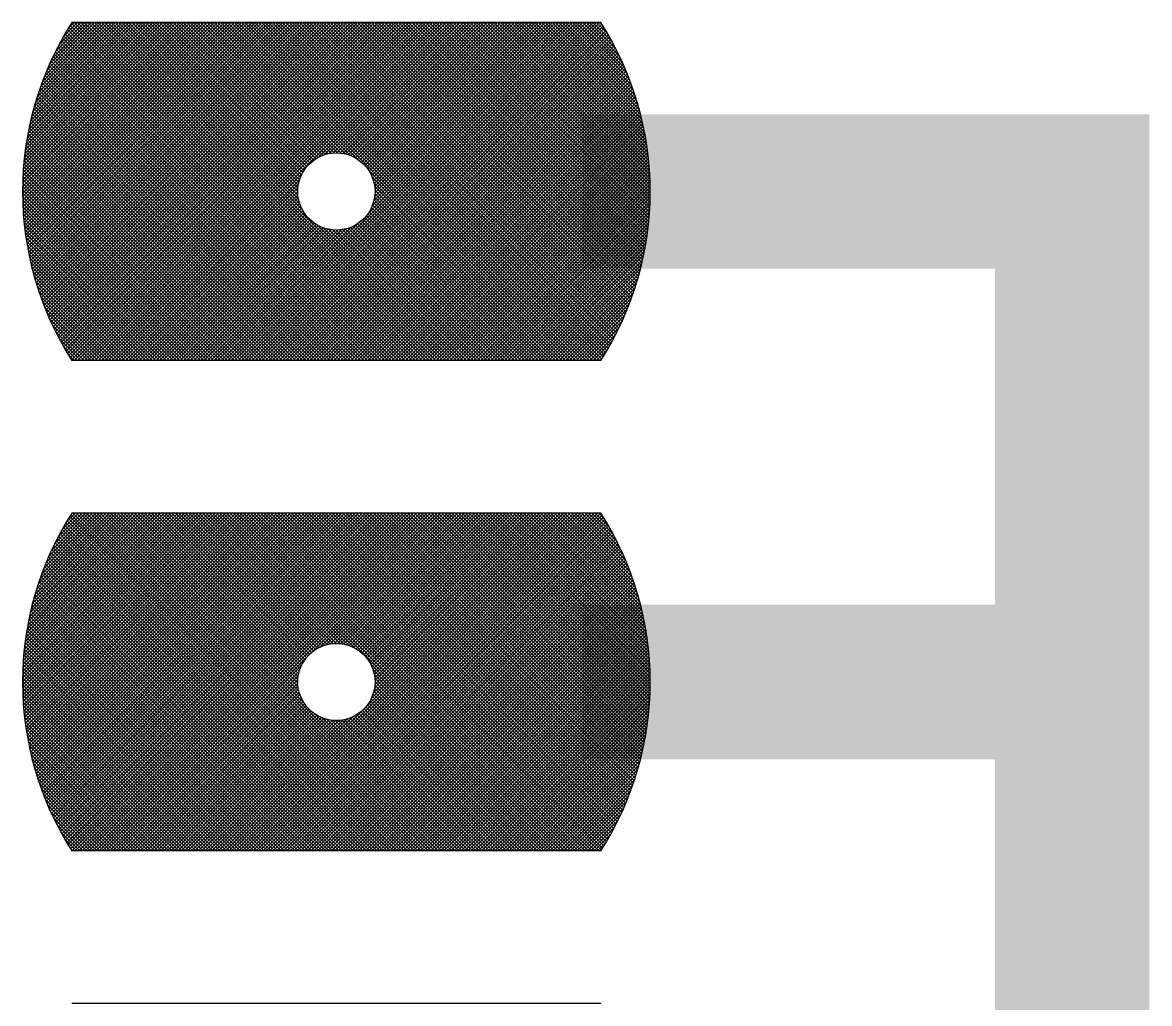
# Model space of a CAD drawing. Extents: x 0 to 395, y 0 to 270.
# Drawn here: x 109.5 to 115.34, y 213.6 to 218.68 of the extents above; entities that cross this region are included whole.
import ezdxf

# ---------------------------------------------------------------- set-up
doc = ezdxf.new("R2010")
doc.units = 0
doc.header["$LTSCALE"] = 0.3
doc.layers.get('0').update_dxf_attribs({"linetype": 'CONTINUOUS'})
doc.layers.add('TRACK', color=3, linetype='CONTINUOUS')

# ---------------------------------------------------------------- blocks, each defined once
blk = doc.blocks.new('*X33')
at = {"color": 0}
for p, q in [((85.37, 76.1953), (86.2497, 77.075)), ((85.3701, 76.213), (86.232, 77.075)), ((85.3702, 76.1778), (86.2674, 77.075)), ((85.3703, 76.2309), (86.2144, 77.075)), ((85.3705, 76.1604), (86.2851, 77.075)), ((85.3707, 76.2491), (86.1967, 77.075)), ((85.371, 76.1432), (86.3027, 77.075)), ((85.3714, 76.2674), (86.179, 77.075)), ((85.3717, 76.1263), (86.3204, 77.075)), ((85.3723, 76.286), (86.1613, 77.075)), ((85.3725, 76.1094), (86.3381, 77.075)), ((85.3734, 76.3047), (86.1436, 77.075)), ((85.3735, 76.0928), (86.3558, 77.075)), ((85.3747, 76.0763), (86.3735, 77.075)), ((85.3747, 76.3238), (86.126, 77.075)), ((85.376, 76.0599), (86.3911, 77.075)), ((85.3763, 76.343), (86.1083, 77.075)), ((85.3775, 76.0437), (86.4088, 77.075)), ((85.3781, 76.3625), (86.0906, 77.075)), ((85.3792, 76.0277), (86.4265, 77.075)), ((85.3803, 76.3823), (86.0729, 77.075)), ((85.3809, 76.0118), (86.4442, 77.075)), ((85.3827, 76.4024), (86.0553, 77.075)), ((85.3829, 75.996), (86.4618, 77.075)), ((85.3849, 75.9804), (86.4795, 77.075)), ((85.3853, 76.4228), (86.0376, 77.075)), ((85.3871, 75.9649), (86.4972, 77.075)), ((85.3883, 76.4434), (86.0199, 77.075)), ((85.3894, 75.9495), (86.5149, 77.075)), ((85.3917, 76.4644), (86.0022, 77.075)), ((85.3919, 75.9343), (86.5326, 77.075)), ((85.3944, 75.9192), (86.5502, 77.075)), ((85.3953, 76.4858), (85.9845, 77.075)), ((85.3971, 75.9042), (86.5679, 77.075)), ((85.3994, 76.5075), (85.9669, 77.075)), ((85.4, 75.8894), (86.5856, 77.075)), ((85.4029, 75.8746), (86.6033, 77.075)), ((85.4038, 76.5296), (85.9492, 77.075)), ((85.406, 75.86), (86.6209, 77.075)), ((85.4086, 76.5521), (85.9315, 77.075)), ((85.4091, 75.8455), (86.6386, 77.075)), ((85.4124, 75.8311), (86.6563, 77.075)), ((85.4139, 76.575), (85.9138, 77.075)), ((85.4158, 75.8168), (86.674, 77.075)), ((85.4193, 75.8027), (86.6917, 77.075)), ((85.4196, 76.5985), (85.8962, 77.075)), ((85.4229, 75.7886), (86.7093, 77.075)), ((85.4259, 76.6224), (85.8785, 77.075)), ((85.4267, 75.7746), (86.727, 77.075)), ((85.4305, 75.7608), (86.7447, 77.075)), ((85.4326, 76.6468), (85.8608, 77.075)), ((85.4344, 75.747), (86.7624, 77.075)), ((85.4384, 75.7334), (86.78, 77.075)), ((85.44, 76.6719), (85.8431, 77.075)), ((85.4426, 75.7198), (86.7977, 77.075)), ((85.4468, 75.7064), (86.8154, 77.075)), ((85.4481, 76.6976), (85.8254, 77.075)), ((85.4511, 75.693), (86.8331, 77.075)), ((85.4555, 75.6798), (86.8508, 77.075)), ((85.4568, 76.7241), (85.8078, 77.075)), ((85.46, 75.6666), (86.8684, 77.075)), ((85.4646, 75.6535), (86.8861, 77.075)), ((85.4664, 76.7513), (85.7901, 77.075)), ((85.4693, 75.6406), (86.9038, 77.075)), ((85.4741, 75.6277), (86.9215, 77.075)), ((85.4768, 76.7794), (85.7724, 77.075)), ((85.479, 75.6149), (86.9391, 77.075)), ((85.484, 75.6022), (86.9568, 77.075)), ((85.4882, 76.8085), (85.7547, 77.075)), ((85.489, 75.5895), (86.9745, 77.075)), ((85.4942, 75.577), (86.9922, 77.075)), ((85.4994, 75.5645), (87.0099, 77.075)), ((85.5008, 76.8387), (85.7371, 77.075)), ((85.5047, 75.5522), (87.0275, 77.075)), ((85.5101, 75.5399), (87.0452, 77.075)), ((85.5147, 76.8703), (85.7194, 77.075)), ((85.5156, 75.5277), (87.0629, 77.075)), ((85.5212, 75.5156), (87.0806, 77.075)), ((85.5268, 75.5036), (87.0982, 77.075)), ((85.5301, 76.9034), (85.7017, 77.075)), ((85.5325, 75.4916), (87.1159, 77.075)), ((85.5383, 75.4797), (87.1336, 77.075)), ((85.5442, 75.468), (87.1513, 77.075)), ((85.5475, 76.9385), (85.684, 77.075)), ((85.5502, 75.4562), (87.1689, 77.075)), ((85.5562, 75.4446), (87.1866, 77.075)), ((85.5624, 75.4331), (87.2043, 77.075)), ((85.5672, 76.9758), (85.6663, 77.075)), ((85.5686, 75.4216), (87.222, 77.075)), ((85.5749, 75.4102), (87.2397, 77.075)), ((85.5812, 75.3989), (87.2573, 77.075)), ((85.5876, 75.3876), (87.275, 77.075)), ((85.5898, 77.0162), (85.6487, 77.075)), ((87.2919, 75.325), (85.5938, 77.023)), ((85.5941, 75.3765), (87.2927, 77.075)), ((87.3096, 75.325), (85.6004, 77.0341)), ((85.6007, 75.3654), (87.3104, 77.075)), ((87.3272, 75.325), (85.6071, 77.0452)), ((85.6074, 75.3543), (87.328, 77.075)), ((87.3449, 75.325), (85.6138, 77.0561)), ((85.6141, 75.3434), (87.3457, 77.075)), ((85.6166, 77.0606), (85.631, 77.075)), ((87.3626, 75.325), (85.6206, 77.067)), ((85.6209, 75.3325), (87.3634, 77.075)), ((87.3803, 75.325), (85.6303, 77.075)), ((85.6311, 75.325), (87.3811, 77.075)), ((87.3979, 75.325), (85.6479, 77.075)), ((85.6488, 75.325), (87.3988, 77.075)), ((87.4156, 75.325), (85.6656, 77.075)), ((85.6664, 75.325), (87.4164, 77.075)), ((87.4333, 75.325), (85.6833, 77.075)), ((85.6841, 75.325), (87.4341, 77.075)), ((87.451, 75.325), (85.701, 77.075)), ((85.7018, 75.325), (87.4518, 77.075)), ((87.4687, 75.325), (85.7187, 77.075)), ((85.7195, 75.325), (87.4695, 77.075)), ((87.4863, 75.325), (85.7363, 77.075)), ((85.7371, 75.325), (87.4871, 77.075)), ((87.504, 75.325), (85.754, 77.075)), ((85.7548, 75.325), (87.5048, 77.075)), ((87.5217, 75.325), (85.7717, 77.075)), ((85.7725, 75.325), (87.5225, 77.075)), ((87.5394, 75.325), (85.7894, 77.075)), ((85.7902, 75.325), (87.5402, 77.075)), ((87.557, 75.325), (85.807, 77.075)), ((85.8079, 75.325), (87.5579, 77.075)), ((87.5747, 75.325), (85.8247, 77.075)), ((85.8255, 75.325), (87.5755, 77.075)), ((86.8291, 76.0883), (85.8424, 77.075)), ((86.8093, 76.1258), (85.8601, 77.075)), ((86.8009, 76.1519), (85.8778, 77.075)), ((86.7967, 76.1737), (85.8954, 77.075)), ((86.7951, 76.193), (85.9131, 77.075)), ((86.7953, 76.2105), (85.9308, 77.075)), ((86.7968, 76.2267), (85.9485, 77.075)), ((86.7994, 76.2417), (85.9661, 77.075)), ((86.803, 76.2559), (85.9838, 77.075)), ((86.8073, 76.2692), (86.0015, 77.075)), ((86.8125, 76.2817), (86.0192, 77.075)), ((86.8183, 76.2936), (86.0369, 77.075)), ((86.8247, 76.3048), (86.0545, 77.075)), ((86.8317, 76.3155), (86.0722, 77.075)), ((86.8393, 76.3256), (86.0899, 77.075)), ((86.8475, 76.3351), (86.1076, 77.075)), ((86.8562, 76.344), (86.1252, 77.075)), ((86.8655, 76.3524), (86.1429, 77.075)), ((86.8753, 76.3603), (86.1606, 77.075)), ((86.8858, 76.3675), (86.1783, 77.075)), ((86.8968, 76.3742), (86.196, 77.075)), ((86.9084, 76.3803), (86.2136, 77.075)), ((86.9206, 76.3857), (86.2313, 77.075)), ((86.9336, 76.3904), (86.249, 77.075)), ((86.9474, 76.3943), (86.2667, 77.075)), ((86.9621, 76.3973), (86.2843, 77.075)), ((86.9778, 76.3993), (86.302, 77.075)), ((86.9947, 76.4), (86.3197, 77.075)), ((87.0132, 76.3992), (86.3374, 77.075)), ((87.0339, 76.3962), (86.3551, 77.075)), ((87.0579, 76.3899), (86.3727, 77.075)), ((87.0887, 76.3767), (86.3904, 77.075)), ((88.1581, 75.325), (86.4081, 77.075)), ((86.4089, 75.325), (88.1589, 77.075)), ((88.1758, 75.325), (86.4258, 77.075)), ((86.4266, 75.325), (88.1766, 77.075)), ((88.1934, 75.325), (86.4434, 77.075)), ((86.4443, 75.325), (88.1943, 77.075)), ((88.2111, 75.325), (86.4611, 77.075)), ((86.4619, 75.325), (88.2119, 77.075)), ((88.2288, 75.325), (86.4788, 77.075)), ((86.4796, 75.325), (88.2296, 77.075)), ((88.2465, 75.325), (86.4965, 77.075)), ((86.4973, 75.325), (88.2473, 77.075)), ((88.2642, 75.325), (86.5142, 77.075)), ((86.515, 75.325), (88.265, 77.075)), ((88.2818, 75.325), (86.5318, 77.075)), ((86.5326, 75.325), (88.2826, 77.075)), ((88.2995, 75.325), (86.5495, 77.075)), ((86.5503, 75.325), (88.3003, 77.075)), ((88.3172, 75.325), (86.5672, 77.075)), ((86.568, 75.325), (88.318, 77.075)), ((88.3349, 75.325), (86.5849, 77.075)), ((86.5857, 75.325), (88.3357, 77.075)), ((88.3525, 75.325), (86.6025, 77.075)), ((86.6034, 75.325), (88.3534, 77.075)), ((88.3666, 75.3286), (86.6202, 77.075)), ((86.621, 75.325), (88.3669, 77.0709)), ((88.3734, 75.3395), (86.6379, 77.075)), ((86.6387, 75.325), (88.3738, 77.06)), ((88.3802, 75.3504), (86.6556, 77.075)), ((86.6564, 75.325), (88.3805, 77.0491)), ((88.3869, 75.3614), (86.6733, 77.075)), ((86.6741, 75.325), (88.3872, 77.0381)), ((88.3935, 75.3724), (86.6909, 77.075)), ((86.6917, 75.325), (88.3938, 77.027)), ((88.4, 75.3836), (86.7086, 77.075)), ((88.4065, 75.3948), (86.7263, 77.075)), ((88.4129, 75.4061), (86.744, 77.075)), ((88.4192, 75.4175), (86.7616, 77.075)), ((88.4254, 75.4289), (86.7793, 77.075)), ((88.4316, 75.4404), (86.797, 77.075)), ((88.4376, 75.452), (86.8147, 77.075)), ((88.4436, 75.4637), (86.8324, 77.075)), ((88.4495, 75.4755), (86.85, 77.075)), ((88.4554, 75.4873), (86.8677, 77.075)), ((88.4611, 75.4992), (86.8854, 77.075)), ((86.8857, 76.3675), (87.5932, 77.075)), ((88.4668, 75.5112), (86.9031, 77.075)), ((88.4724, 75.5233), (86.9207, 77.075)), ((86.9222, 76.3863), (87.6109, 77.075)), ((88.4779, 75.5355), (86.9384, 77.075)), ((86.948, 76.3944), (87.6286, 77.075)), ((88.4834, 75.5477), (86.9561, 77.075)), ((86.9696, 76.3984), (87.6462, 77.075)), ((88.4887, 75.5601), (86.9738, 77.075)), ((86.9888, 76.3999), (87.6639, 77.075)), ((88.494, 75.5725), (86.9915, 77.075)), ((87.0063, 76.3997), (87.6816, 77.075)), ((88.4991, 75.585), (87.0091, 77.075)), ((87.0224, 76.3981), (87.6993, 77.075)), ((88.5042, 75.5976), (87.0268, 77.075)), ((87.0374, 76.3955), (87.717, 77.075)), ((88.5092, 75.6103), (87.0445, 77.075)), ((87.0515, 76.3919), (87.7346, 77.075)), ((88.5141, 75.623), (87.0622, 77.075)), ((87.0648, 76.3874), (87.7523, 77.075)), ((87.0773, 76.3823), (87.77, 77.075)), ((88.5189, 75.6359), (87.0798, 77.075)), ((87.0891, 76.3765), (87.7877, 77.075)), ((88.5237, 75.6488), (87.0975, 77.075)), ((87.1003, 76.37), (87.8053, 77.075)), ((87.111, 76.3629), (87.823, 77.075)), ((88.5283, 75.6619), (87.1152, 77.075)), ((87.121, 76.3553), (87.8407, 77.075)), ((87.1305, 76.3471), (87.8584, 77.075)), ((88.5329, 75.675), (87.1329, 77.075)), ((87.1394, 76.3384), (87.8761, 77.075)), ((87.1478, 76.3291), (87.8937, 77.075)), ((88.5373, 75.6882), (87.1505, 77.075)), ((87.1556, 76.3192), (87.9114, 77.075)), ((87.1628, 76.3088), (87.9291, 77.075)), ((88.5417, 75.7016), (87.1682, 77.075)), ((87.1695, 76.2977), (87.9468, 77.075)), ((87.1707, 76.1045), (88.1412, 77.075)), ((87.1755, 76.2861), (87.9644, 77.075)), ((87.1809, 76.2738), (87.9821, 77.075)), ((87.1845, 76.1359), (88.1235, 77.075)), ((87.1856, 76.2608), (87.9998, 77.075)), ((88.5459, 75.715), (87.1859, 77.075)), ((87.1894, 76.2469), (88.0175, 77.075)), ((87.191, 76.1601), (88.1059, 77.075)), ((87.1924, 76.2322), (88.0352, 77.075)), ((87.1941, 76.1809), (88.0882, 77.075)), ((87.1943, 76.2165), (88.0528, 77.075)), ((87.195, 76.1995), (88.0705, 77.075)), ((88.5501, 75.7285), (87.2036, 77.075)), ((88.5542, 75.7421), (87.2213, 77.075)), ((88.5581, 75.7558), (87.2389, 77.075)), ((88.562, 75.7696), (87.2566, 77.075)), ((88.5657, 75.7836), (87.2743, 77.075)), ((88.5694, 75.7976), (87.292, 77.075)), ((88.5729, 75.8117), (87.3096, 77.075)), ((88.5764, 75.826), (87.3273, 77.075)), ((88.5797, 75.8403), (87.345, 77.075)), ((88.5829, 75.8548), (87.3627, 77.075)), ((88.586, 75.8694), (87.3804, 77.075)), ((88.589, 75.884), (87.398, 77.075)), ((88.5919, 75.8989), (87.4157, 77.075)), ((88.5946, 75.9138), (87.4334, 77.075)), ((88.5972, 75.9289), (87.4511, 77.075)), ((88.5997, 75.944), (87.4687, 77.075)), ((88.6021, 75.9593), (87.4864, 77.075)), ((88.6043, 75.9748), (87.5041, 77.075)), ((88.6064, 75.9904), (87.5218, 77.075)), ((88.6084, 76.0061), (87.5395, 77.075)), ((88.6102, 76.0219), (87.5571, 77.075)), ((88.6119, 76.0379), (87.5748, 77.075)), ((88.6134, 76.0541), (87.5925, 77.075)), ((88.6148, 76.0703), (87.6102, 77.075)), ((88.6161, 76.0868), (87.6278, 77.075)), ((88.6171, 76.1034), (87.6455, 77.075)), ((88.618, 76.1202), (87.6632, 77.075)), ((88.6188, 76.1371), (87.6809, 77.075)), ((88.6194, 76.1542), (87.6986, 77.075)), ((88.6197, 76.1715), (87.7162, 77.075)), ((88.62, 76.189), (87.7339, 77.075)), ((88.62, 76.2066), (87.7516, 77.075)), ((88.6198, 76.2245), (87.7693, 77.075)), ((88.6194, 76.2425), (87.7869, 77.075)), ((88.6189, 76.2608), (87.8046, 77.075)), ((88.6181, 76.2792), (87.8223, 77.075)), ((88.617, 76.2979), (87.84, 77.075)), ((88.6158, 76.3169), (87.8577, 77.075)), ((88.6143, 76.336), (87.8753, 77.075)), ((88.6125, 76.3555), (87.893, 77.075)), ((88.6105, 76.3752), (87.9107, 77.075)), ((88.6082, 76.3951), (87.9284, 77.075)), ((88.6057, 76.4154), (87.946, 77.075)), ((88.6028, 76.4359), (87.9637, 77.075)), ((88.5996, 76.4568), (87.9814, 77.075)), ((88.596, 76.478), (87.9991, 77.075)), ((88.5921, 76.4996), (88.0168, 77.075)), ((88.5879, 76.5216), (88.0344, 77.075)), ((88.5832, 76.5439), (88.0521, 77.075)), ((88.5781, 76.5667), (88.0698, 77.075)), ((88.5725, 76.5899), (88.0875, 77.075)), ((88.5665, 76.6137), (88.1051, 77.075)), ((88.5599, 76.6379), (88.1228, 77.075)), ((88.5527, 76.6628), (88.1405, 77.075)), ((88.5449, 76.6883), (88.1582, 77.075)), ((88.5364, 76.7144), (88.1759, 77.075)), ((88.5272, 76.7414), (88.1935, 77.075)), ((88.5171, 76.7691), (88.2112, 77.075)), ((88.506, 76.7979), (88.2289, 77.075)), ((88.4939, 76.8277), (88.2466, 77.075)), ((88.4805, 76.8588), (88.2642, 77.075)), ((88.4656, 76.8913), (88.2819, 77.075)), ((88.449, 76.9256), (88.2996, 77.075)), ((88.4302, 76.962), (88.3173, 77.075)), ((88.4088, 77.0012), (88.335, 77.075)), ((88.3836, 77.044), (88.3526, 77.075)), ((87.2035, 75.325), (85.5621, 76.9664)), ((87.2212, 75.325), (85.5683, 76.9779)), ((87.2388, 75.325), (85.5746, 76.9893)), ((87.2565, 75.325), (85.5809, 77.0006)), ((87.2742, 75.325), (85.5873, 77.0119)), ((86.7094, 75.325), (88.4003, 77.0159)), ((86.7271, 75.325), (88.4068, 77.0047)), ((86.7448, 75.325), (88.4132, 76.9934)), ((86.7625, 75.325), (88.4195, 76.982)), ((86.7801, 75.325), (88.4257, 76.9706)), ((87.1151, 75.325), (85.5323, 76.9078)), ((87.1328, 75.325), (85.5381, 76.9197)), ((87.1505, 75.325), (85.544, 76.9315)), ((87.1681, 75.325), (85.5499, 76.9432)), ((87.1858, 75.325), (85.556, 76.9549)), ((86.7978, 75.325), (88.4318, 76.959)), ((86.8155, 75.325), (88.4379, 76.9474)), ((86.8332, 75.325), (88.4439, 76.9357)), ((86.8508, 75.325), (88.4498, 76.924)), ((86.8685, 75.325), (88.4556, 76.9121)), ((87.0267, 75.325), (85.5045, 76.8473)), ((87.0444, 75.325), (85.5099, 76.8595)), ((87.0621, 75.325), (85.5153, 76.8717)), ((87.0797, 75.325), (85.5209, 76.8839)), ((87.0974, 75.325), (85.5265, 76.8959)), ((86.8862, 75.325), (88.4614, 76.9002)), ((86.9039, 75.325), (88.4671, 76.8882)), ((86.9216, 75.325), (88.4727, 76.8761)), ((86.9392, 75.325), (88.4782, 76.8639)), ((86.9569, 75.325), (88.4836, 76.8517)), ((86.956, 75.325), (85.4837, 76.7973)), ((86.9737, 75.325), (85.4888, 76.8099)), ((86.9914, 75.325), (85.4939, 76.8224)), ((87.009, 75.325), (85.4992, 76.8349)), ((86.9746, 75.325), (88.4889, 76.8394)), ((86.9923, 75.325), (88.4942, 76.8269)), ((87.0099, 75.325), (88.4994, 76.8144)), ((87.0276, 75.325), (88.5044, 76.8018)), ((87.0453, 75.325), (88.5094, 76.7891)), ((86.8676, 75.325), (85.4598, 76.7328)), ((86.8853, 75.325), (85.4644, 76.7459)), ((86.903, 75.325), (85.4691, 76.7589)), ((86.9207, 75.325), (85.4739, 76.7717)), ((86.9383, 75.325), (85.4788, 76.7845)), ((87.063, 75.325), (88.5143, 76.7764)), ((87.0807, 75.325), (88.5192, 76.7635)), ((87.0983, 75.325), (88.5239, 76.7506)), ((87.116, 75.325), (88.5285, 76.7375)), ((86.7969, 75.325), (85.4424, 76.6795)), ((86.8146, 75.325), (85.4466, 76.693)), ((86.8323, 75.325), (85.4509, 76.7064)), ((86.8499, 75.325), (85.4553, 76.7196)), ((87.1337, 75.325), (88.5331, 76.7244)), ((87.1514, 75.325), (88.5375, 76.7112)), ((87.169, 75.325), (88.5419, 76.6978)), ((87.1867, 75.325), (88.5461, 76.6844)), ((86.7262, 75.325), (85.4265, 76.6247)), ((86.7439, 75.325), (85.4303, 76.6386)), ((86.7616, 75.325), (85.4342, 76.6523)), ((86.7792, 75.325), (85.4382, 76.666)), ((87.2044, 75.325), (88.5503, 76.6709)), ((87.2221, 75.325), (88.5543, 76.6573)), ((87.2397, 75.325), (88.5583, 76.6435)), ((87.2574, 75.325), (88.5622, 76.6297)), ((87.2751, 75.325), (88.5659, 76.6158)), ((86.6555, 75.325), (85.4123, 76.5682)), ((86.6732, 75.325), (85.4157, 76.5825)), ((86.6908, 75.325), (85.4192, 76.5967)), ((86.7085, 75.325), (85.4228, 76.6107)), ((87.2928, 75.325), (88.5695, 76.6018)), ((87.3105, 75.325), (88.5731, 76.5876)), ((87.3281, 75.325), (88.5765, 76.5734)), ((87.3458, 75.325), (88.5798, 76.559)), ((86.5848, 75.325), (85.3998, 76.5099)), ((86.6025, 75.325), (85.4028, 76.5247)), ((86.6201, 75.325), (85.4058, 76.5393)), ((86.6378, 75.325), (85.409, 76.5538)), ((87.3635, 75.325), (88.5831, 76.5446)), ((87.3812, 75.325), (88.5861, 76.53)), ((87.3988, 75.325), (88.5891, 76.5153)), ((87.4165, 75.325), (88.592, 76.5005)), ((86.5141, 75.325), (85.3893, 76.4498)), ((86.5317, 75.325), (85.3918, 76.465)), ((86.5494, 75.325), (85.3943, 76.4801)), ((86.5671, 75.325), (85.397, 76.4951)), ((87.4342, 75.325), (88.5947, 76.4855)), ((87.4519, 75.325), (88.5973, 76.4705)), ((87.4696, 75.325), (88.5998, 76.4553)), ((87.4872, 75.325), (88.6022, 76.44)), ((86.4434, 75.325), (85.3809, 76.3875)), ((86.461, 75.325), (85.3828, 76.4033)), ((86.4787, 75.325), (85.3848, 76.4189)), ((86.4964, 75.325), (85.387, 76.4344)), ((87.5049, 75.325), (88.6044, 76.4245)), ((87.5226, 75.325), (88.6065, 76.4089)), ((87.5403, 75.325), (88.6085, 76.3932)), ((86.3726, 75.325), (85.3747, 76.323)), ((86.3903, 75.325), (85.376, 76.3393)), ((86.408, 75.325), (85.3775, 76.3555)), ((86.4257, 75.325), (85.3791, 76.3716)), ((87.5579, 75.325), (88.6103, 76.3773)), ((87.5756, 75.325), (88.612, 76.3613)), ((87.5933, 75.325), (88.6135, 76.3452)), ((87.611, 75.325), (88.6149, 76.3289)), ((86.3196, 75.325), (85.3716, 76.273)), ((86.3373, 75.325), (85.3725, 76.2898)), ((86.355, 75.325), (85.3735, 76.3065)), ((85.8432, 75.325), (86.8275, 76.3093)), ((85.8609, 75.325), (86.8087, 76.2728)), ((88.1404, 75.325), (87.1717, 76.2937)), ((87.6287, 75.325), (88.6161, 76.3124)), ((87.6463, 75.325), (88.6172, 76.2958)), ((87.664, 75.325), (88.6181, 76.2791)), ((86.2666, 75.325), (85.3701, 76.2214)), ((86.2843, 75.325), (85.3705, 76.2388)), ((86.3019, 75.325), (85.371, 76.256)), ((85.8786, 75.325), (86.8006, 76.247)), ((85.8962, 75.325), (86.7966, 76.2254)), ((85.9139, 75.325), (86.7951, 76.2062)), ((88.1227, 75.325), (87.1849, 76.2629)), ((88.1051, 75.325), (87.1912, 76.2389)), ((88.0874, 75.325), (87.1942, 76.2182)), ((87.6817, 75.325), (88.6188, 76.2621)), ((87.6994, 75.325), (88.6194, 76.245)), ((87.717, 75.325), (88.6198, 76.2277)), ((87.7347, 75.325), (88.62, 76.2102)), ((86.2489, 75.325), (85.37, 76.2039)), ((86.2312, 75.325), (85.3701, 76.1862)), ((86.2135, 75.325), (85.3703, 76.1682)), ((86.1959, 75.325), (85.3708, 76.1501)), ((85.9316, 75.325), (86.7953, 76.1887)), ((85.9493, 75.325), (86.7969, 76.1726)), ((85.967, 75.325), (86.7995, 76.1576)), ((88.0167, 75.325), (87.1893, 76.1524)), ((88.0343, 75.325), (87.1923, 76.1671)), ((88.052, 75.325), (87.1943, 76.1828)), ((88.0697, 75.325), (87.195, 76.1997)), ((87.7524, 75.325), (88.62, 76.1926)), ((87.7701, 75.325), (88.6198, 76.1747)), ((87.7878, 75.325), (88.6194, 76.1567)), ((86.1782, 75.325), (85.3714, 76.1318)), ((86.1605, 75.325), (85.3723, 76.1132)), ((86.1428, 75.325), (85.3734, 76.0944)), ((85.9846, 75.325), (86.8031, 76.1435)), ((86.0023, 75.325), (86.8076, 76.1302)), ((86.02, 75.325), (86.8127, 76.1177)), ((86.0377, 75.325), (86.8185, 76.1059)), ((86.0553, 75.325), (86.825, 76.0947)), ((87.9283, 75.325), (87.1625, 76.0908)), ((87.946, 75.325), (87.1692, 76.1018)), ((87.9636, 75.325), (87.1753, 76.1134)), ((87.9813, 75.325), (87.1807, 76.1256)), ((87.999, 75.325), (87.1854, 76.1386)), ((87.8054, 75.325), (88.6188, 76.1384)), ((87.8231, 75.325), (88.618, 76.1199)), ((87.8408, 75.325), (88.617, 76.1012)), ((86.1252, 75.325), (85.3748, 76.0754)), ((86.1075, 75.325), (85.3764, 76.0561)), ((86.0898, 75.325), (85.3782, 76.0366)), ((86.073, 75.325), (86.8321, 76.084)), ((86.0907, 75.325), (86.8397, 76.074)), ((86.1084, 75.325), (86.8479, 76.0645)), ((86.1261, 75.325), (86.8566, 76.0556)), ((86.1437, 75.325), (86.8659, 76.0472)), ((86.1614, 75.325), (86.8758, 76.0394)), ((86.1791, 75.325), (86.8862, 76.0322)), ((87.5924, 75.325), (86.8833, 76.0341)), ((87.8222, 75.325), (87.1105, 76.0367)), ((87.8399, 75.325), (87.1206, 76.0443)), ((87.8576, 75.325), (87.1301, 76.0525)), ((87.8752, 75.325), (87.139, 76.0612)), ((87.8929, 75.325), (87.1474, 76.0705)), ((87.9106, 75.325), (87.1553, 76.0803)), ((87.8585, 75.325), (88.6157, 76.0823)), ((87.8761, 75.325), (88.6142, 76.0631)), ((87.8938, 75.325), (88.6125, 76.0436)), ((86.0721, 75.325), (85.3804, 76.0168)), ((86.0544, 75.325), (85.3828, 75.9967)), ((86.0368, 75.325), (85.3855, 75.9763)), ((86.1968, 75.325), (86.8973, 76.0255)), ((86.2144, 75.325), (86.9089, 76.0195)), ((86.2321, 75.325), (86.9212, 76.0141)), ((86.2498, 75.325), (86.9342, 76.0094)), ((86.2675, 75.325), (86.9481, 76.0056)), ((86.2852, 75.325), (86.9628, 76.0026)), ((86.3028, 75.325), (86.9785, 76.0007)), ((86.3205, 75.325), (86.9955, 76)), ((86.3382, 75.325), (87.0141, 76.0009)), ((86.3559, 75.325), (87.0349, 76.004)), ((86.3735, 75.325), (87.0591, 76.0105)), ((86.3912, 75.325), (87.0905, 76.0243)), ((87.6101, 75.325), (86.9208, 76.0143)), ((87.6278, 75.325), (86.9469, 76.0059)), ((87.6454, 75.325), (86.9687, 76.0017)), ((87.6631, 75.325), (86.988, 76.0001)), ((87.6808, 75.325), (87.0055, 76.0003)), ((87.6985, 75.325), (87.0217, 76.0018)), ((87.7161, 75.325), (87.0367, 76.0044)), ((87.7338, 75.325), (87.0509, 76.008)), ((87.7515, 75.325), (87.0642, 76.0123)), ((87.7692, 75.325), (87.0767, 76.0175)), ((87.7869, 75.325), (87.0886, 76.0233)), ((87.8045, 75.325), (87.0998, 76.0297)), ((87.9115, 75.325), (88.6104, 76.0239)), ((87.9292, 75.325), (88.6081, 76.004)), ((87.9469, 75.325), (88.6055, 75.9837)), ((86.0191, 75.325), (85.3885, 75.9556)), ((86.0014, 75.325), (85.3918, 75.9346)), ((87.9645, 75.325), (88.6026, 75.9631)), ((87.9822, 75.325), (88.5994, 75.9422)), ((87.9999, 75.325), (88.5959, 75.921)), ((85.9837, 75.325), (85.3955, 75.9132)), ((85.9661, 75.325), (85.3996, 75.8915)), ((85.9484, 75.325), (85.404, 75.8694)), ((88.0176, 75.325), (88.592, 75.8994)), ((88.0352, 75.325), (88.5877, 75.8774)), ((88.0529, 75.325), (88.583, 75.855)), ((85.9307, 75.325), (85.4088, 75.8469)), ((85.913, 75.325), (85.4141, 75.8239)), ((85.8953, 75.325), (85.4199, 75.8005)), ((88.0706, 75.325), (88.5778, 75.8322)), ((88.0883, 75.325), (88.5723, 75.809)), ((85.8777, 75.325), (85.4262, 75.7765)), ((85.86, 75.325), (85.433, 75.752)), ((88.106, 75.325), (88.5662, 75.7852)), ((88.1236, 75.325), (88.5596, 75.7609)), ((85.8423, 75.325), (85.4404, 75.7269)), ((85.8246, 75.325), (85.4485, 75.7012)), ((88.1413, 75.325), (88.5524, 75.7361)), ((88.159, 75.325), (88.5445, 75.7105)), ((88.1767, 75.325), (88.536, 75.6844)), ((85.807, 75.325), (85.4572, 75.6747)), ((85.7893, 75.325), (85.4668, 75.6475)), ((88.1943, 75.325), (88.5267, 75.6574)), ((88.212, 75.325), (88.5166, 75.6296)), ((85.7716, 75.325), (85.4773, 75.6193)), ((85.7539, 75.325), (85.4888, 75.5901)), ((88.2297, 75.325), (88.5055, 75.6008)), ((88.2474, 75.325), (88.4933, 75.5709)), ((85.7362, 75.325), (85.5014, 75.5598)), ((85.7186, 75.325), (85.5154, 75.5282)), ((88.2651, 75.325), (88.4798, 75.5398)), ((88.2827, 75.325), (88.4649, 75.5072)), ((85.7009, 75.325), (85.5309, 75.495)), ((85.6832, 75.325), (85.5483, 75.4599)), ((88.3004, 75.325), (88.4482, 75.4728)), ((85.6655, 75.325), (85.5681, 75.4224)), ((88.3181, 75.325), (88.4293, 75.4362)), ((88.3358, 75.325), (88.4077, 75.3969)), ((85.6479, 75.325), (85.591, 75.3819)), ((85.6302, 75.325), (85.618, 75.3372)), ((88.3534, 75.325), (88.3824, 75.3539))]:
    blk.add_line(p, q, dxfattribs=at)
blk = doc.blocks.new('*X31')
at = {"color": 0}
for p, q in [((85.37, 73.6497), (86.2553, 74.535)), ((85.37, 73.6674), (86.2376, 74.535)), ((85.3702, 73.6323), (86.273, 74.535)), ((85.3702, 73.6853), (86.2199, 74.535)), ((85.3706, 73.615), (86.2907, 74.535)), ((85.3706, 73.7033), (86.2023, 74.535)), ((85.3712, 73.5979), (86.3083, 74.535)), ((85.3712, 73.7216), (86.1846, 74.535)), ((85.3719, 73.5809), (86.326, 74.535)), ((85.372, 73.7401), (86.1669, 74.535)), ((85.3728, 73.5641), (86.3437, 74.535)), ((85.373, 73.7588), (86.1492, 74.535)), ((85.3739, 73.5475), (86.3614, 74.535)), ((85.3743, 73.7777), (86.1316, 74.535)), ((85.3751, 73.5311), (86.379, 74.535)), ((85.3758, 73.7969), (86.1139, 74.535)), ((85.3765, 73.5148), (86.3967, 74.535)), ((85.3775, 73.8163), (86.0962, 74.535)), ((85.378, 73.4986), (86.4144, 74.535)), ((85.3796, 73.836), (86.0785, 74.535)), ((85.3797, 73.4826), (86.4321, 74.535)), ((85.3815, 73.4668), (86.4497, 74.535)), ((85.3819, 73.856), (86.0608, 74.535)), ((85.3835, 73.4511), (86.4674, 74.535)), ((85.3845, 73.8763), (86.0432, 74.535)), ((85.3856, 73.4355), (86.4851, 74.535)), ((85.3874, 73.8969), (86.0255, 74.535)), ((85.3878, 73.42), (86.5028, 74.535)), ((85.3902, 73.4047), (86.5205, 74.535)), ((85.3906, 73.9178), (86.0078, 74.535)), ((85.3927, 73.3895), (86.5381, 74.535)), ((85.3941, 73.939), (85.9901, 74.535)), ((85.3953, 73.3745), (86.5558, 74.535)), ((85.398, 73.3595), (86.5735, 74.535)), ((85.398, 73.9606), (85.9725, 74.535)), ((85.4009, 73.3447), (86.5912, 74.535)), ((85.4023, 73.9826), (85.9548, 74.535)), ((85.4039, 73.33), (86.6088, 74.535)), ((85.407, 73.3154), (86.6265, 74.535)), ((85.407, 74.0049), (85.9371, 74.535)), ((85.4102, 73.301), (86.6442, 74.535)), ((85.4122, 74.0277), (85.9194, 74.535)), ((85.4135, 73.2866), (86.6619, 74.535)), ((85.4169, 73.2724), (86.6796, 74.535)), ((85.4177, 74.051), (85.9017, 74.535)), ((85.4205, 73.2582), (86.6972, 74.535)), ((85.4238, 74.0748), (85.8841, 74.535)), ((85.4241, 73.2442), (86.7149, 74.535)), ((85.4279, 73.2303), (86.7326, 74.535)), ((85.4304, 74.099), (85.8664, 74.535)), ((85.4317, 73.2164), (86.7503, 74.535)), ((85.4357, 73.2027), (86.7679, 74.535)), ((85.4376, 74.1239), (85.8487, 74.535)), ((85.4397, 73.1891), (86.7856, 74.535)), ((85.4439, 73.1756), (86.8033, 74.535)), ((85.4455, 74.1494), (85.831, 74.535)), ((85.4481, 73.1622), (86.821, 74.535)), ((85.4525, 73.1488), (86.8387, 74.535)), ((85.454, 74.1756), (85.8134, 74.535)), ((85.4569, 73.1356), (86.8563, 74.535)), ((85.4615, 73.1225), (86.874, 74.535)), ((85.4633, 74.2026), (85.7957, 74.535)), ((85.4661, 73.1094), (86.8917, 74.535)), ((85.4708, 73.0965), (86.9094, 74.535)), ((85.4734, 74.2304), (85.778, 74.535)), ((85.4757, 73.0836), (86.927, 74.535)), ((85.4806, 73.0708), (86.9447, 74.535)), ((85.4845, 74.2592), (85.7603, 74.535)), ((85.4856, 73.0582), (86.9624, 74.535)), ((85.4906, 73.0456), (86.9801, 74.535)), ((85.4958, 73.0331), (86.9978, 74.535)), ((85.4967, 74.2891), (85.7426, 74.535)), ((85.5011, 73.0206), (87.0154, 74.535)), ((85.5064, 73.0083), (87.0331, 74.535)), ((85.5101, 74.3202), (85.725, 74.535)), ((85.5118, 72.996), (87.0508, 74.535)), ((85.5173, 72.9839), (87.0685, 74.535)), ((85.5229, 72.9718), (87.0861, 74.535)), ((85.5251, 74.3528), (85.7073, 74.535)), ((85.5286, 72.9598), (87.1038, 74.535)), ((85.5344, 72.9479), (87.1215, 74.535)), ((85.5402, 72.936), (87.1392, 74.535)), ((85.5418, 74.3872), (85.6896, 74.535)), ((85.5461, 72.9242), (87.1569, 74.535)), ((85.5521, 72.9126), (87.1745, 74.535)), ((85.5582, 72.901), (87.1922, 74.535)), ((85.5607, 74.4237), (85.6719, 74.535)), ((85.5643, 72.8894), (87.2099, 74.535)), ((85.5705, 72.878), (87.2276, 74.535)), ((85.5768, 72.8666), (87.2452, 74.535)), ((85.5823, 74.463), (85.6543, 74.535)), ((85.5832, 72.8553), (87.2629, 74.535)), ((85.5897, 72.8441), (87.2806, 74.535)), ((85.5962, 72.8329), (87.2983, 74.535)), ((85.6028, 72.8219), (87.316, 74.535)), ((85.6076, 74.506), (85.6366, 74.535)), ((85.6095, 72.8109), (87.3336, 74.535)), ((85.6163, 72.7999), (87.3513, 74.535)), ((87.357, 72.785), (85.6184, 74.5236)), ((85.6231, 72.7891), (87.369, 74.535)), ((87.3747, 72.785), (85.6253, 74.5344)), ((85.6367, 72.785), (87.3867, 74.535)), ((87.3924, 72.785), (85.6424, 74.535)), ((85.6543, 72.785), (87.4043, 74.535)), ((87.41, 72.785), (85.66, 74.535)), ((85.672, 72.785), (87.422, 74.535)), ((87.4277, 72.785), (85.6777, 74.535)), ((85.6897, 72.785), (87.4397, 74.535)), ((87.4454, 72.785), (85.6954, 74.535)), ((85.7074, 72.785), (87.4574, 74.535)), ((87.4631, 72.785), (85.7131, 74.535)), ((85.7251, 72.785), (87.4751, 74.535)), ((87.4808, 72.785), (85.7308, 74.535)), ((85.7427, 72.785), (87.4927, 74.535)), ((87.4984, 72.785), (85.7484, 74.535)), ((85.7604, 72.785), (87.5104, 74.535)), ((87.5161, 72.785), (85.7661, 74.535)), ((85.7781, 72.785), (87.5281, 74.535)), ((87.5338, 72.785), (85.7838, 74.535)), ((85.7958, 72.785), (87.5458, 74.535)), ((87.5515, 72.785), (85.8015, 74.535)), ((85.8134, 72.785), (87.5634, 74.535)), ((87.5691, 72.785), (85.8191, 74.535)), ((85.8311, 72.785), (87.5811, 74.535)), ((87.5868, 72.785), (85.8368, 74.535)), ((86.8135, 73.576), (85.8545, 74.535)), ((86.8029, 73.6042), (85.8722, 74.535)), ((86.7977, 73.6271), (85.8899, 74.535)), ((86.7954, 73.6471), (85.9075, 74.535)), ((86.7951, 73.6651), (85.9252, 74.535)), ((86.7962, 73.6817), (85.9429, 74.535)), ((86.7985, 73.6971), (85.9606, 74.535)), ((86.8017, 73.7115), (85.9782, 74.535)), ((86.8059, 73.725), (85.9959, 74.535)), ((86.8108, 73.7378), (86.0136, 74.535)), ((86.8164, 73.7499), (86.0313, 74.535)), ((86.8226, 73.7614), (86.049, 74.535)), ((86.8294, 73.7722), (86.0666, 74.535)), ((86.8369, 73.7824), (86.0843, 74.535)), ((86.8449, 73.7921), (86.102, 74.535)), ((86.8534, 73.8013), (86.1197, 74.535)), ((86.8625, 73.8098), (86.1373, 74.535)), ((86.8722, 73.8178), (86.155, 74.535)), ((86.8824, 73.8253), (86.1727, 74.535)), ((86.8932, 73.8322), (86.1904, 74.535)), ((86.9046, 73.8384), (86.208, 74.535)), ((86.9167, 73.844), (86.2257, 74.535)), ((86.9295, 73.849), (86.2434, 74.535)), ((86.943, 73.8531), (86.2611, 74.535)), ((86.9573, 73.8564), (86.2788, 74.535)), ((86.9727, 73.8588), (86.2964, 74.535)), ((86.9892, 73.8599), (86.3141, 74.535)), ((87.0072, 73.8596), (86.3318, 74.535)), ((87.0271, 73.8574), (86.3495, 74.535)), ((87.0498, 73.8523), (86.3671, 74.535)), ((87.0777, 73.8421), (86.3848, 74.535)), ((87.1293, 73.8082), (86.4025, 74.535)), ((86.4145, 72.785), (88.1645, 74.535)), ((88.1702, 72.785), (86.4202, 74.535)), ((86.4322, 72.785), (88.1822, 74.535)), ((88.1879, 72.785), (86.4379, 74.535)), ((86.4498, 72.785), (88.1998, 74.535)), ((88.2055, 72.785), (86.4555, 74.535)), ((86.4675, 72.785), (88.2175, 74.535)), ((88.2232, 72.785), (86.4732, 74.535)), ((86.4852, 72.785), (88.2352, 74.535)), ((88.2409, 72.785), (86.4909, 74.535)), ((86.5029, 72.785), (88.2529, 74.535)), ((88.2586, 72.785), (86.5086, 74.535)), ((86.5205, 72.785), (88.2705, 74.535)), ((88.2762, 72.785), (86.5262, 74.535)), ((86.5382, 72.785), (88.2882, 74.535)), ((88.2939, 72.785), (86.5439, 74.535)), ((86.5559, 72.785), (88.3059, 74.535)), ((88.3116, 72.785), (86.5616, 74.535)), ((86.5736, 72.785), (88.3236, 74.535)), ((88.3293, 72.785), (86.5793, 74.535)), ((86.5913, 72.785), (88.3413, 74.535)), ((88.347, 72.785), (86.597, 74.535)), ((86.6089, 72.785), (88.3589, 74.535)), ((88.3644, 72.7852), (86.6146, 74.535)), ((86.6266, 72.785), (88.3691, 74.5275)), ((88.3713, 72.796), (86.6323, 74.535)), ((86.6443, 72.785), (88.3759, 74.5166)), ((88.3781, 72.8069), (86.65, 74.535)), ((88.3848, 72.8179), (86.6677, 74.535)), ((88.3914, 72.8289), (86.6853, 74.535)), ((88.398, 72.8401), (86.703, 74.535)), ((88.4045, 72.8513), (86.7207, 74.535)), ((88.4109, 72.8625), (86.7384, 74.535)), ((88.4172, 72.8739), (86.7561, 74.535)), ((88.4234, 72.8853), (86.7737, 74.535)), ((88.4296, 72.8968), (86.7914, 74.535)), ((88.4357, 72.9084), (86.8091, 74.535)), ((88.4417, 72.92), (86.8268, 74.535)), ((88.4477, 72.9318), (86.8444, 74.535)), ((88.4535, 72.9436), (86.8621, 74.535)), ((88.4593, 72.9555), (86.8798, 74.535)), ((88.465, 72.9674), (86.8975, 74.535)), ((86.8996, 73.8358), (87.5988, 74.535)), ((88.4707, 72.9795), (86.9152, 74.535)), ((86.9309, 73.8495), (87.6165, 74.535)), ((88.4762, 72.9916), (86.9328, 74.535)), ((88.4816, 73.0039), (86.9505, 74.535)), ((86.9551, 73.856), (87.6342, 74.535)), ((88.487, 73.0162), (86.9682, 74.535)), ((86.9759, 73.8591), (87.6518, 74.535)), ((88.4923, 73.0286), (86.9859, 74.535)), ((86.9945, 73.86), (87.6695, 74.535)), ((88.4975, 73.041), (87.0035, 74.535)), ((87.0115, 73.8593), (87.6872, 74.535)), ((88.5026, 73.0536), (87.0212, 74.535)), ((87.0272, 73.8574), (87.7049, 74.535)), ((88.5076, 73.0663), (87.0389, 74.535)), ((87.042, 73.8544), (87.7225, 74.535)), ((87.0558, 73.8505), (87.7402, 74.535)), ((88.5126, 73.079), (87.0566, 74.535)), ((87.0688, 73.8459), (87.7579, 74.535)), ((88.5174, 73.0918), (87.0743, 74.535)), ((87.0811, 73.8405), (87.7756, 74.535)), ((88.5222, 73.1047), (87.0919, 74.535)), ((87.0927, 73.8345), (87.7933, 74.535)), ((87.1038, 73.8278), (87.8109, 74.535)), ((88.5269, 73.1178), (87.1096, 74.535)), ((87.1142, 73.8206), (87.8286, 74.535)), ((87.1241, 73.8128), (87.8463, 74.535)), ((88.5314, 73.1309), (87.1273, 74.535)), ((87.1334, 73.8044), (87.864, 74.535)), ((87.1421, 73.7955), (87.8816, 74.535)), ((88.5359, 73.1441), (87.145, 74.535)), ((87.1503, 73.786), (87.8993, 74.535)), ((87.158, 73.776), (87.917, 74.535)), ((87.1625, 73.5507), (88.1468, 74.535)), ((88.5403, 73.1573), (87.1626, 74.535)), ((87.165, 73.7653), (87.9347, 74.535)), ((87.1715, 73.7541), (87.9524, 74.535)), ((87.1773, 73.7423), (87.97, 74.535)), ((88.5446, 73.1707), (87.1803, 74.535)), ((87.1812, 73.5871), (88.1291, 74.535)), ((87.1824, 73.7297), (87.9877, 74.535)), ((87.1869, 73.7165), (88.0054, 74.535)), ((87.1894, 73.6129), (88.1115, 74.535)), ((87.1905, 73.7024), (88.0231, 74.535)), ((87.1931, 73.6874), (88.0407, 74.535)), ((87.1934, 73.6346), (88.0938, 74.535)), ((87.1947, 73.6713), (88.0584, 74.535)), ((87.1949, 73.6538), (88.0761, 74.535)), ((88.5488, 73.1842), (87.198, 74.535)), ((88.5529, 73.1978), (87.2157, 74.535)), ((88.5569, 73.2115), (87.2334, 74.535)), ((88.5608, 73.2253), (87.251, 74.535)), ((88.5646, 73.2392), (87.2687, 74.535)), ((88.5682, 73.2531), (87.2864, 74.535)), ((88.5718, 73.2672), (87.3041, 74.535)), ((88.5753, 73.2814), (87.3217, 74.535)), ((88.5787, 73.2958), (87.3394, 74.535)), ((88.5819, 73.3102), (87.3571, 74.535)), ((88.585, 73.3247), (87.3748, 74.535)), ((88.5881, 73.3394), (87.3925, 74.535)), ((88.591, 73.3542), (87.4101, 74.535)), ((88.5937, 73.3691), (87.4278, 74.535)), ((88.5964, 73.3841), (87.4455, 74.535)), ((88.5989, 73.3992), (87.4632, 74.535)), ((88.6013, 73.4145), (87.4808, 74.535)), ((88.6036, 73.4299), (87.4985, 74.535)), ((88.6058, 73.4454), (87.5162, 74.535)), ((88.6078, 73.4611), (87.5339, 74.535)), ((88.6097, 73.4769), (87.5516, 74.535)), ((88.6114, 73.4928), (87.5692, 74.535)), ((88.613, 73.5089), (87.5869, 74.535)), ((88.6144, 73.5252), (87.6046, 74.535)), ((88.6157, 73.5416), (87.6223, 74.535)), ((88.6168, 73.5581), (87.6399, 74.535)), ((88.6178, 73.5749), (87.6576, 74.535)), ((88.6186, 73.5917), (87.6753, 74.535)), ((88.6192, 73.6088), (87.693, 74.535)), ((88.6196, 73.626), (87.7107, 74.535)), ((88.6199, 73.6434), (87.7283, 74.535)), ((88.62, 73.661), (87.746, 74.535)), ((88.6199, 73.6788), (87.7637, 74.535)), ((88.6196, 73.6968), (87.7814, 74.535)), ((88.6191, 73.715), (87.799, 74.535)), ((88.6183, 73.7334), (87.8167, 74.535)), ((88.6174, 73.752), (87.8344, 74.535)), ((88.6162, 73.7709), (87.8521, 74.535)), ((88.6148, 73.79), (87.8697, 74.535)), ((88.6131, 73.8093), (87.8874, 74.535)), ((88.6112, 73.8289), (87.9051, 74.535)), ((88.609, 73.8488), (87.9228, 74.535)), ((88.6065, 73.869), (87.9405, 74.535)), ((88.6037, 73.8894), (87.9581, 74.535)), ((88.6006, 73.9102), (87.9758, 74.535)), ((88.5972, 73.9313), (87.9935, 74.535)), ((88.5934, 73.9528), (88.0112, 74.535)), ((88.5893, 73.9746), (88.0288, 74.535)), ((88.5847, 73.9968), (88.0465, 74.535)), ((88.5797, 74.0195), (88.0642, 74.535)), ((88.5743, 74.0426), (88.0819, 74.535)), ((88.5684, 74.0661), (88.0996, 74.535)), ((88.562, 74.0902), (88.1172, 74.535)), ((88.555, 74.1149), (88.1349, 74.535)), ((88.5474, 74.1401), (88.1526, 74.535)), ((88.5392, 74.1661), (88.1703, 74.535)), ((88.5302, 74.1928), (88.1879, 74.535)), ((88.5204, 74.2203), (88.2056, 74.535)), ((88.5096, 74.2487), (88.2233, 74.535)), ((88.4978, 74.2781), (88.241, 74.535)), ((88.4849, 74.3088), (88.2587, 74.535)), ((88.4705, 74.3408), (88.2763, 74.535)), ((88.4545, 74.3745), (88.294, 74.535)), ((88.4364, 74.4103), (88.3117, 74.535)), ((88.4159, 74.4485), (88.3294, 74.535)), ((88.392, 74.49), (88.347, 74.535)), ((87.2509, 72.785), (85.5789, 74.457)), ((87.2686, 72.785), (85.5853, 74.4683)), ((87.2863, 72.785), (85.5918, 74.4795)), ((87.304, 72.785), (85.5983, 74.4906)), ((87.3217, 72.785), (85.605, 74.5017)), ((87.3393, 72.785), (85.6117, 74.5127)), ((86.662, 72.785), (88.3826, 74.5057)), ((86.6796, 72.785), (88.3893, 74.4946)), ((86.6973, 72.785), (88.3959, 74.4835)), ((86.715, 72.785), (88.4024, 74.4724)), ((86.7327, 72.785), (88.4088, 74.4611)), ((87.1626, 72.785), (85.548, 74.3995)), ((87.1802, 72.785), (85.554, 74.4112)), ((87.1979, 72.785), (85.5601, 74.4228)), ((87.2156, 72.785), (85.5663, 74.4343)), ((87.2333, 72.785), (85.5726, 74.4457)), ((86.7504, 72.785), (88.4152, 74.4498)), ((86.768, 72.785), (88.4214, 74.4384)), ((86.7857, 72.785), (88.4276, 74.4269)), ((86.8034, 72.785), (88.4338, 74.4154)), ((86.8211, 72.785), (88.4398, 74.4037)), ((87.0742, 72.785), (85.5191, 74.34)), ((87.0918, 72.785), (85.5248, 74.3521)), ((87.1095, 72.785), (85.5304, 74.3641)), ((87.1272, 72.785), (85.5362, 74.376)), ((87.1449, 72.785), (85.5421, 74.3878)), ((86.8387, 72.785), (88.4458, 74.392)), ((86.8564, 72.785), (88.4517, 74.3802)), ((86.8741, 72.785), (88.4575, 74.3684)), ((86.8918, 72.785), (88.4632, 74.3564)), ((86.9095, 72.785), (88.4688, 74.3444)), ((87.0035, 72.785), (85.4975, 74.291)), ((87.0211, 72.785), (85.5028, 74.3034)), ((87.0388, 72.785), (85.5081, 74.3157)), ((87.0565, 72.785), (85.5136, 74.3279)), ((86.9271, 72.785), (88.4744, 74.3323)), ((86.9448, 72.785), (88.4799, 74.3201)), ((86.9625, 72.785), (88.4853, 74.3078)), ((86.9802, 72.785), (88.4906, 74.2954)), ((86.9978, 72.785), (88.4958, 74.283)), ((86.9151, 72.785), (85.4724, 74.2277)), ((86.9327, 72.785), (85.4772, 74.2405)), ((86.9504, 72.785), (85.4822, 74.2533)), ((86.9681, 72.785), (85.4872, 74.2659)), ((86.9858, 72.785), (85.4923, 74.2785)), ((87.0155, 72.785), (88.501, 74.2705)), ((87.0332, 72.785), (88.506, 74.2578)), ((87.0509, 72.785), (88.511, 74.2451)), ((87.0686, 72.785), (88.5159, 74.2323)), ((86.8444, 72.785), (85.4539, 74.1754)), ((86.862, 72.785), (85.4584, 74.1886)), ((86.8797, 72.785), (85.463, 74.2017)), ((86.8974, 72.785), (85.4676, 74.2148)), ((87.0862, 72.785), (88.5207, 74.2194)), ((87.1039, 72.785), (88.5254, 74.2065)), ((87.1216, 72.785), (88.53, 74.1934)), ((87.1393, 72.785), (88.5345, 74.1802)), ((87.1569, 72.785), (88.5389, 74.167)), ((86.756, 72.785), (85.433, 74.108)), ((86.7736, 72.785), (85.437, 74.1217)), ((86.7913, 72.785), (85.4411, 74.1353)), ((86.809, 72.785), (85.4452, 74.1488)), ((86.8267, 72.785), (85.4495, 74.1621)), ((87.1746, 72.785), (88.5432, 74.1536)), ((87.1923, 72.785), (88.5474, 74.1401)), ((87.21, 72.785), (88.5516, 74.1266)), ((87.2277, 72.785), (88.5556, 74.1129)), ((86.6853, 72.785), (85.418, 74.0522)), ((86.7029, 72.785), (85.4216, 74.0663)), ((86.7206, 72.785), (85.4253, 74.0803)), ((86.7383, 72.785), (85.4291, 74.0942)), ((87.2453, 72.785), (88.5595, 74.0992)), ((87.263, 72.785), (88.5633, 74.0853)), ((87.2807, 72.785), (88.5671, 74.0714)), ((87.2984, 72.785), (88.5707, 74.0573)), ((86.6145, 72.785), (85.4048, 73.9947)), ((86.6322, 72.785), (85.408, 74.0092)), ((86.6499, 72.785), (85.4112, 74.0237)), ((86.6676, 72.785), (85.4146, 74.038)), ((87.316, 72.785), (88.5742, 74.0431)), ((87.3337, 72.785), (88.5776, 74.0289)), ((87.3514, 72.785), (88.5809, 74.0145)), ((87.3691, 72.785), (88.584, 74)), ((86.5438, 72.785), (85.3935, 73.9353)), ((86.5615, 72.785), (85.3962, 73.9504)), ((86.5792, 72.785), (85.3989, 73.9653)), ((86.5969, 72.785), (85.4018, 73.98)), ((87.3868, 72.785), (88.5871, 73.9853)), ((87.4044, 72.785), (88.59, 73.9706)), ((87.4221, 72.785), (88.5929, 73.9557)), ((87.4398, 72.785), (88.5956, 73.9408)), ((86.4731, 72.785), (85.3841, 73.874)), ((86.4908, 72.785), (85.3863, 73.8895)), ((86.5085, 72.785), (85.3886, 73.9049)), ((86.5262, 72.785), (85.391, 73.9202)), ((87.4575, 72.785), (88.5981, 73.9257)), ((87.4751, 72.785), (88.6006, 73.9104)), ((87.4928, 72.785), (88.6029, 73.8951)), ((87.5105, 72.785), (88.6051, 73.8796)), ((86.4201, 72.785), (85.3786, 73.8265)), ((86.4378, 72.785), (85.3803, 73.8425)), ((86.4554, 72.785), (85.3821, 73.8583)), ((87.5282, 72.785), (88.6071, 73.864)), ((87.5459, 72.785), (88.6091, 73.8482)), ((87.5635, 72.785), (88.6108, 73.8323)), ((87.5812, 72.785), (88.6125, 73.8163)), ((86.3494, 72.785), (85.3732, 73.7612)), ((86.3671, 72.785), (85.3743, 73.7778)), ((86.3847, 72.785), (85.3755, 73.7942)), ((86.4024, 72.785), (85.377, 73.8104)), ((85.8488, 72.785), (86.8192, 73.7554)), ((88.1525, 72.785), (87.1432, 73.7943)), ((87.5989, 72.785), (88.614, 73.8001)), ((87.6166, 72.785), (88.6153, 73.7837)), ((87.6342, 72.785), (88.6165, 73.7672)), ((86.2963, 72.785), (85.3708, 73.7106)), ((86.314, 72.785), (85.3714, 73.7276)), ((86.3317, 72.785), (85.3722, 73.7445)), ((85.8665, 72.785), (86.8055, 73.7241)), ((85.8842, 72.785), (86.799, 73.6999)), ((88.1348, 72.785), (87.1771, 73.7427)), ((88.1171, 72.785), (87.1873, 73.7148)), ((87.6519, 72.785), (88.6175, 73.7506)), ((87.6696, 72.785), (88.6183, 73.7337)), ((87.6873, 72.785), (88.619, 73.7167)), ((87.705, 72.785), (88.6195, 73.6996)), ((86.2433, 72.785), (85.37, 73.6583)), ((86.261, 72.785), (85.3701, 73.6759)), ((86.2256, 72.785), (85.3701, 73.6405)), ((86.2787, 72.785), (85.3703, 73.6933)), ((85.9018, 72.785), (86.7959, 73.6791)), ((85.9195, 72.785), (86.795, 73.6605)), ((85.9372, 72.785), (86.7957, 73.6435)), ((88.0995, 72.785), (87.1924, 73.6921)), ((88.0818, 72.785), (87.1946, 73.6722)), ((88.0641, 72.785), (87.1949, 73.6542)), ((87.7226, 72.785), (88.6198, 73.6822)), ((87.7403, 72.785), (88.62, 73.6647)), ((87.758, 72.785), (88.6199, 73.647)), ((86.208, 72.785), (85.3704, 73.6225)), ((86.1903, 72.785), (85.371, 73.6043)), ((86.1726, 72.785), (85.3717, 73.5859)), ((85.9549, 72.785), (86.7976, 73.6278)), ((85.9725, 72.785), (86.8006, 73.613)), ((85.9902, 72.785), (86.8045, 73.5992)), ((86.0079, 72.785), (86.8091, 73.5862)), ((87.9757, 72.785), (87.179, 73.5817)), ((87.9934, 72.785), (87.184, 73.5945)), ((88.0111, 72.785), (87.1881, 73.608)), ((88.0288, 72.785), (87.1914, 73.6223)), ((88.0464, 72.785), (87.1938, 73.6377)), ((87.7757, 72.785), (88.6197, 73.629)), ((87.7933, 72.785), (88.6193, 73.6109)), ((87.811, 72.785), (88.6186, 73.5926)), ((86.1549, 72.785), (85.3726, 73.5673)), ((86.1372, 72.785), (85.3738, 73.5484)), ((86.1196, 72.785), (85.3753, 73.5293)), ((86.0256, 72.785), (86.8145, 73.5739)), ((86.0433, 72.785), (86.8205, 73.5623)), ((86.0609, 72.785), (86.8272, 73.5512)), ((86.0786, 72.785), (86.8344, 73.5408)), ((86.0963, 72.785), (86.8422, 73.5309)), ((86.114, 72.785), (86.8506, 73.5216)), ((87.8873, 72.785), (87.1448, 73.5275)), ((87.905, 72.785), (87.1528, 73.5372)), ((87.9227, 72.785), (87.1603, 73.5474)), ((87.9404, 72.785), (87.1672, 73.5582)), ((87.958, 72.785), (87.1734, 73.5696)), ((87.8287, 72.785), (88.6177, 73.574)), ((87.8464, 72.785), (88.6166, 73.5552)), ((87.8641, 72.785), (88.6153, 73.5362)), ((86.1019, 72.785), (85.3769, 73.51)), ((86.0842, 72.785), (85.3789, 73.4903)), ((86.0665, 72.785), (85.3811, 73.4704)), ((86.1316, 72.785), (86.8595, 73.5129)), ((86.1493, 72.785), (86.869, 73.5047)), ((86.167, 72.785), (86.879, 73.497)), ((86.1847, 72.785), (86.8897, 73.49)), ((86.2024, 72.785), (86.9009, 73.4835)), ((86.22, 72.785), (86.9127, 73.4777)), ((86.2377, 72.785), (86.9253, 73.4726)), ((86.2554, 72.785), (86.9385, 73.4681)), ((86.2731, 72.785), (86.9526, 73.4645)), ((86.3615, 72.785), (87.0421, 73.4656)), ((86.3791, 72.785), (87.0679, 73.4738)), ((86.3968, 72.785), (87.1043, 73.4925)), ((87.6045, 72.785), (86.911, 73.4785)), ((87.6222, 72.785), (86.9392, 73.4679)), ((87.6399, 72.785), (86.9621, 73.4627)), ((87.7106, 72.785), (87.0321, 73.4635)), ((87.7282, 72.785), (87.0465, 73.4667)), ((87.7459, 72.785), (87.06, 73.4709)), ((87.7636, 72.785), (87.0728, 73.4758)), ((87.7813, 72.785), (87.0849, 73.4814)), ((87.799, 72.785), (87.0964, 73.4876)), ((87.8166, 72.785), (87.1072, 73.4944)), ((87.8343, 72.785), (87.1174, 73.5019)), ((87.852, 72.785), (87.1271, 73.5099)), ((87.8697, 72.785), (87.1363, 73.5184)), ((87.8817, 72.785), (88.6137, 73.517)), ((87.8994, 72.785), (88.6118, 73.4974)), ((87.9171, 72.785), (88.6097, 73.4777)), ((86.0489, 72.785), (85.3836, 73.4503)), ((86.0312, 72.785), (85.3864, 73.4298)), ((86.0135, 72.785), (85.3895, 73.409)), ((86.2907, 72.785), (86.9676, 73.4619)), ((86.3084, 72.785), (86.9837, 73.4603)), ((86.3261, 72.785), (87.0012, 73.4601)), ((86.3438, 72.785), (87.0204, 73.4616)), ((87.6575, 72.785), (86.9821, 73.4604)), ((87.6752, 72.785), (87.0001, 73.4601)), ((87.6929, 72.785), (87.0167, 73.4612)), ((87.9348, 72.785), (88.6073, 73.4576)), ((87.9524, 72.785), (88.6047, 73.4372)), ((87.9701, 72.785), (88.6017, 73.4165)), ((85.9958, 72.785), (85.3929, 73.3879)), ((85.9782, 72.785), (85.3967, 73.3664)), ((87.9878, 72.785), (88.5983, 73.3955)), ((88.0055, 72.785), (88.5947, 73.3742)), ((88.0232, 72.785), (88.5906, 73.3525)), ((85.9605, 72.785), (85.4009, 73.3446)), ((85.9428, 72.785), (85.4055, 73.3223)), ((85.9251, 72.785), (85.4105, 73.2997)), ((88.0408, 72.785), (88.5862, 73.3304)), ((88.0585, 72.785), (88.5814, 73.3079)), ((85.9074, 72.785), (85.4159, 73.2766)), ((85.8898, 72.785), (85.4218, 73.253)), ((88.0762, 72.785), (88.5761, 73.2849)), ((88.0939, 72.785), (88.5704, 73.2615)), ((88.1115, 72.785), (88.5641, 73.2376)), ((85.8721, 72.785), (85.4282, 73.2288)), ((85.8544, 72.785), (85.4352, 73.2042)), ((85.8367, 72.785), (85.4429, 73.1789)), ((88.1292, 72.785), (88.5573, 73.2131)), ((88.1469, 72.785), (88.55, 73.1881)), ((85.8191, 72.785), (85.4511, 73.1529)), ((85.8014, 72.785), (85.4602, 73.1262)), ((88.1646, 72.785), (88.5419, 73.1624)), ((88.1823, 72.785), (88.5332, 73.1359)), ((85.7837, 72.785), (85.47, 73.0987)), ((85.766, 72.785), (85.4808, 73.0702)), ((88.1999, 72.785), (88.5236, 73.1087)), ((88.2176, 72.785), (88.5132, 73.0806)), ((85.7483, 72.785), (85.4926, 73.0407)), ((85.7307, 72.785), (85.5057, 73.01)), ((88.2353, 72.785), (88.5018, 73.0515)), ((88.253, 72.785), (88.4892, 73.0212)), ((85.713, 72.785), (85.5201, 72.9779)), ((85.6953, 72.785), (85.5362, 72.9441)), ((88.2706, 72.785), (88.4753, 72.9897)), ((88.2883, 72.785), (88.4598, 72.9565)), ((85.6776, 72.785), (85.5543, 72.9083)), ((88.306, 72.785), (88.4425, 72.9215)), ((88.3237, 72.785), (88.4228, 72.8842)), ((85.66, 72.785), (85.575, 72.87)), ((85.6423, 72.785), (85.599, 72.8283)), ((88.3413, 72.785), (88.4001, 72.8438)), ((88.359, 72.785), (88.3734, 72.7993))]:
    blk.add_line(p, q, dxfattribs=at)

msp = doc.modelspace()

# ---------------------------------------------------------------- linework, layer by layer
at = {"layer": 'TRACK'}
for p, q in [((112.4943, 218.68), (109.7557, 218.68)), ((112.4943, 216.93), (109.7557, 216.93)), ((112.4943, 216.14), (109.7557, 216.14)), ((112.4943, 214.39), (109.7557, 214.39)), ((112.4943, 213.6), (109.7557, 213.6))]:
    msp.add_line(p, q, dxfattribs=at)
at = {"layer": 'TRACK', "const_width": 0.8}
for points in [[(112.395, 217.805), (114.935, 217.805), (114.935, 205.105), (112.395, 205.105)], [(112.395, 215.265), (114.935, 215.265)]]:
    msp.add_lwpolyline(points, dxfattribs=at)
at = {"layer": 'TRACK'}
for centre in [(111.125, 217.805), (111.125, 215.265)]:
    msp.add_circle(centre, 0.2, dxfattribs=at)
for centre, start, end in [((111.125, 217.805), 147.42103, 212.57897), ((111.125, 217.805), 327.42103, 32.57897), ((111.125, 215.265), 147.42103, 212.57897), ((111.125, 215.265), 327.42103, 32.57897)]:
    msp.add_arc(centre, 1.625, start, end, dxfattribs=at)

# ---------------------------------------------------------------- block references
at = {"layer": 'TRACK', "xscale": -1}
for name in ['*X33', '*X31']:
    msp.add_blockref(name, (198.12, 141.605), dxfattribs=at)

doc.saveas('drawing.dxf')
